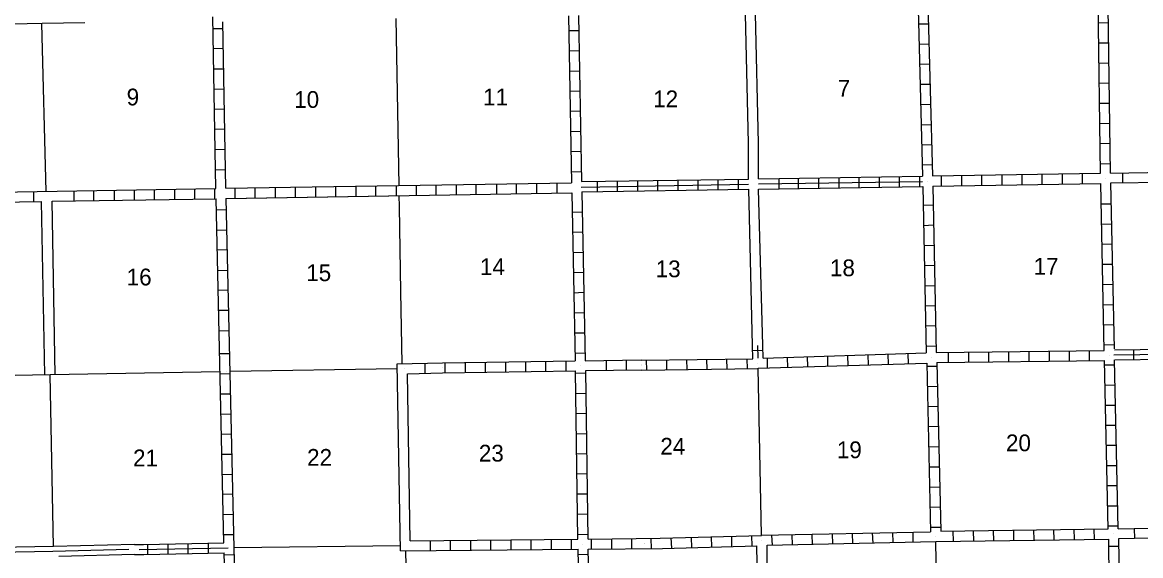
# Model space of a CAD drawing. Extents: x 1817418 to 2236108, y 15985408 to 16412015.
# Drawn here: x 1981149 to 2014462, y 16131359 to 16147249 of the extents above; entities that cross this region are included whole.
import ezdxf

# ---------------------------------------------------------------- set-up
doc = ezdxf.new("R2010")
doc.units = 0
for name, color, linetype in [('L10', 7, 'Continuous'), ('L11', 7, 'Continuous'), ('L13', 7, 'Continuous'), ('L14', 7, 'Continuous'), ('L8', 7, 'Continuous')]:
    doc.layers.add(name, color=color, linetype=linetype)

msp = doc.modelspace()

# ---------------------------------------------------------------- linework, layer by layer
at = {"layer": 'L10'}
for points in [[(1984493, 16131689), (1982074, 16131629)], [(1984492, 16131388), (1982234, 16131338)]]:
    msp.add_lwpolyline(points, dxfattribs=at)
at = {"layer": 'L11'}
for p, q in [((1983011, 16147231), (1981738, 16147220)), ((2002895, 16137623), (2002788, 16142278)), ((2003206, 16137623), (2003079, 16142283)), ((1982129, 16136750), (1982033, 16141919)), ((1981823, 16136744), (1981722, 16141908)), ((1992411, 16131498), (1992314, 16137072)), ((1992706, 16131802), (1992619, 16136778)), ((1982074, 16131631), (1976389, 16131527)), ((2003074, 16128988), (2003031, 16131654)), ((2003375, 16128993), (2003332, 16131670))]:
    msp.add_line(p, q, dxfattribs=at)
for points in [[(2002783, 16142579), (2002783, 16143645), (2002688, 16147495)], [(2003079, 16142584), (2003079, 16143645), (2002989, 16147500)]]:
    msp.add_lwpolyline(points, dxfattribs=at)
at = {"layer": 'L13'}
for p, q in [((1992371, 16142383), (1992282, 16147368)), ((1981859, 16142209), (1981732, 16147220)), ((1992382, 16141750), (1992371, 16142093)), ((1992426, 16139229), (1992382, 16141750)), ((1992464, 16137076), (1992426, 16139226)), ((1992313, 16136926), (1987340, 16136845)), ((2003170, 16131968), (2003070, 16136940)), ((1981979, 16136747), (1971717, 16136575)), ((1987039, 16136834), (1981979, 16136747)), ((1982074, 16131629), (1981979, 16136747)), ((1992409, 16131648), (1987463, 16131593)), ((2008396, 16129104), (2008364, 16131776)), ((1992630, 16128745), (1992571, 16131500))]:
    msp.add_line(p, q, dxfattribs=at)
at = {"layer": 'L8'}
for p, q in [((2007831, 16147642), (2007963, 16142663)), ((2008121, 16147801), (2008264, 16142679)), ((2013264, 16142753), (2013196, 16147859)), ((2013565, 16142758), (2013495, 16147711)), ((1997414, 16147442), (1997509, 16142468)), ((1997715, 16147452), (1997804, 16142505)), ((1981738, 16147220), (1976606, 16147104)), ((1986833, 16147062), (1987134, 16147067)), ((1997424, 16147004), (1997725, 16147009)), ((2007841, 16147204), (2008137, 16147209)), ((2013507, 16147236), (2013206, 16147225)), ((2007857, 16146602), (2008158, 16146613)), ((2013512, 16146634), (2013216, 16146629)), ((1986838, 16146470), (1987139, 16146476)), ((1997429, 16146402), (1997730, 16146412)), ((2007873, 16146000), (2008174, 16146011)), ((2013522, 16146037), (2013221, 16146027)), ((1986849, 16145863), (1987150, 16145868)), ((1997440, 16145794), (1997741, 16145805)), ((1986864, 16145261), (1987165, 16145272)), ((2007889, 16145404), (2008190, 16145409)), ((2013533, 16145435), (2013232, 16145425)), ((1997456, 16145203), (1997757, 16145208)), ((1986875, 16144659), (1987171, 16144670)), ((1997466, 16144601), (1997762, 16144612)), ((2007905, 16144802), (2008206, 16144812)), ((2013538, 16144833), (2013237, 16144828)), ((1986880, 16144068), (1987181, 16144078)), ((1997472, 16143994), (1997773, 16144004)), ((2007920, 16144200), (2008221, 16144210)), ((2013549, 16144237), (2013248, 16144226)), ((2007942, 16143603), (2008237, 16143608)), ((2013549, 16143635), (2013248, 16143630)), ((1986891, 16143461), (1987192, 16143471)), ((1997488, 16143403), (1997788, 16143413)), ((2007947, 16143001), (2008248, 16143012)), ((2013554, 16143038), (2013258, 16143028)), ((1986896, 16142859), (1987197, 16142869)), ((1997498, 16142795), (1997799, 16142801)), ((2003079, 16142584), (2007963, 16142663)), ((2003691, 16142294), (2003691, 16142595)), ((2004272, 16142304), (2004272, 16142600)), ((2004879, 16142310), (2004879, 16142611)), ((2005481, 16142320), (2005481, 16142621)), ((2006073, 16142325), (2006073, 16142626)), ((2006680, 16142336), (2006680, 16142637)), ((2007282, 16142352), (2007282, 16142653)), ((2007884, 16142362), (2007884, 16142663)), ((2008264, 16142679), (2013264, 16142753)), ((2008522, 16142679), (2008522, 16142378)), ((2009124, 16142684), (2009124, 16142383)), ((2009721, 16142695), (2009721, 16142394)), ((2010323, 16142700), (2010323, 16142405)), ((2010925, 16142711), (2010925, 16142410)), ((2011521, 16142721), (2011521, 16142420)), ((2012123, 16142737), (2012123, 16142436)), ((2012720, 16142743), (2012720, 16142442)), ((2013412, 16142600), (2013412, 16142600)), ((2013565, 16142758), (2018723, 16142843)), ((2013924, 16142758), (2013924, 16142463)), ((1976532, 16142125), (1986917, 16142294)), ((1983892, 16141951), (1983892, 16142251)), ((1984489, 16141961), (1984489, 16142262)), ((1985090, 16141961), (1985090, 16142262)), ((1985692, 16141977), (1985692, 16142278)), ((1986289, 16141988), (1986289, 16142283)), ((1986880, 16141993), (1986880, 16142294)), ((1987213, 16142304), (1997509, 16142468)), ((1987487, 16142009), (1987487, 16142310)), ((1988089, 16142019), (1988089, 16142320)), ((1988691, 16142019), (1988691, 16142320)), ((1989283, 16142030), (1989283, 16142325)), ((1989890, 16142046), (1989890, 16142347)), ((1990492, 16142051), (1990492, 16142352)), ((1991088, 16142061), (1991088, 16142362)), ((1991680, 16142067), (1991680, 16142368)), ((1992292, 16142088), (1992292, 16142383)), ((1992889, 16142093), (1992889, 16142394)), ((1993480, 16142109), (1993480, 16142410)), ((1994082, 16142119), (1994082, 16142420)), ((1994663, 16142125), (1994663, 16142426)), ((1995281, 16142146), (1995281, 16142442)), ((1995872, 16142151), (1995872, 16142452)), ((1996474, 16142151), (1996474, 16142452)), ((1997081, 16142167), (1997081, 16142468)), ((1997799, 16142336), (2002783, 16142426)), ((1997804, 16142505), (2002783, 16142579)), ((1997815, 16142204), (2002788, 16142278)), ((1998279, 16142209), (1998279, 16142510)), ((1998881, 16142220), (1998881, 16142521)), ((1999483, 16142236), (1999483, 16142537)), ((2000080, 16142236), (2000080, 16142537)), ((2000682, 16142246), (2000682, 16142542)), ((2001284, 16142251), (2001284, 16142552)), ((2001875, 16142267), (2001875, 16142568)), ((2002482, 16142278), (2002482, 16142579)), ((2003079, 16142436), (2007963, 16142510)), ((2003079, 16142283), (2007973, 16142362)), ((2007973, 16142362), (2008074, 16137404)), ((2008116, 16142521), (2008116, 16142521)), ((2008274, 16142368), (2013274, 16142452)), ((2008274, 16142368), (2008375, 16137410)), ((2013375, 16137468), (2013274, 16142452)), ((2013570, 16142463), (2018723, 16142542)), ((2013681, 16137521), (2013570, 16142463)), ((1981490, 16141908), (1981490, 16142209)), ((1982033, 16141919), (1986923, 16141993)), ((1982688, 16141929), (1982688, 16142225)), ((1983279, 16141935), (1983279, 16142236)), ((1987208, 16142003), (1997514, 16142167)), ((1987223, 16142003), (1997514, 16142167)), ((1997514, 16142167), (1997614, 16137162)), ((1997815, 16142204), (1997915, 16137167)), ((1976542, 16141829), (1981722, 16141908)), ((1986933, 16141660), (1987234, 16141671)), ((1997514, 16141591), (1997815, 16141602)), ((2007979, 16141803), (2008280, 16141813)), ((2013580, 16141834), (2013280, 16141829)), ((1986949, 16141058), (1987250, 16141069)), ((1997530, 16141000), (1997831, 16141011)), ((2007989, 16141201), (2008290, 16141211)), ((2013596, 16141238), (2013295, 16141227)), ((2008005, 16140604), (2008306, 16140609)), ((2013607, 16140636), (2013306, 16140625)), ((1986954, 16140467), (1987255, 16140477)), ((1997546, 16140393), (1997847, 16140403)), ((2008021, 16140002), (2008322, 16140013)), ((2013623, 16140034), (2013322, 16140029)), ((1986965, 16139860), (1987266, 16139870)), ((1997556, 16139796), (1997857, 16139802)), ((1986981, 16139268), (1987282, 16139279)), ((2008031, 16139400), (2008332, 16139411)), ((2013633, 16139437), (2013332, 16139427)), ((1997567, 16139194), (1997862, 16139205)), ((1986996, 16138672), (1987297, 16138677)), ((1997583, 16138592), (1997884, 16138603)), ((2008047, 16138804), (2008348, 16138809)), ((2013649, 16138835), (2013348, 16138825)), ((1987012, 16138059), (1987313, 16138070)), ((1997598, 16137996), (1997899, 16138001)), ((2008058, 16138202), (2008353, 16138212)), ((2013665, 16138233), (2013364, 16138228)), ((2002905, 16137225), (2002895, 16137623)), ((2003066, 16137242), (2003056, 16137619)), ((2003216, 16137246), (2003206, 16137623)), ((2008074, 16137600), (2008375, 16137610)), ((2013670, 16137637), (2013375, 16137626)), ((1987033, 16137378), (1987329, 16137383)), ((1997614, 16137394), (1997915, 16137404)), ((2003210, 16137467), (2002899, 16137458)), ((2003216, 16137246), (2008074, 16137404)), ((2003929, 16137262), (2003939, 16136961)), ((2004531, 16137288), (2004541, 16136987)), ((2005133, 16137304), (2005138, 16137003)), ((2005729, 16137320), (2005740, 16137019)), ((2006331, 16137346), (2006342, 16137045)), ((2006933, 16137362), (2006938, 16137061)), ((2007530, 16137378), (2007540, 16137077)), ((2008232, 16137251), (2008232, 16137251)), ((2008375, 16137410), (2013375, 16137468)), ((2008728, 16137410), (2008728, 16137109)), ((2009330, 16137420), (2009330, 16137119)), ((2009932, 16137426), (2009932, 16137130)), ((2010529, 16137436), (2010529, 16137135)), ((2011131, 16137441), (2011131, 16137146)), ((2011733, 16137452), (2011733, 16137151)), ((2012329, 16137462), (2012329, 16137162)), ((2012931, 16137468), (2012931, 16137167)), ((2013533, 16137325), (2013533, 16137325)), ((2018871, 16137394), (2013665, 16137336)), ((2018871, 16137542), (2013681, 16137484)), ((2014262, 16137193), (2014262, 16137494)), ((1992314, 16137072), (1993665, 16137103)), ((1992524, 16136929), (1992524, 16136929)), ((1993142, 16137093), (1993142, 16136792)), ((1993665, 16137103), (1997614, 16137162)), ((1993665, 16136950), (1993665, 16136950)), ((1993739, 16137103), (1993739, 16136802)), ((1994341, 16137109), (1994341, 16136813)), ((1994937, 16137119), (1994937, 16136818)), ((1995539, 16137135), (1995539, 16136834)), ((1996141, 16137146), (1996141, 16136845)), ((1996738, 16137151), (1996738, 16136850)), ((1997340, 16137162), (1997340, 16136861)), ((1997773, 16137019), (1997773, 16137019)), ((1997915, 16137167), (1999584, 16137193)), ((1998538, 16137177), (1998538, 16136876)), ((1999140, 16137188), (1999140, 16136887)), ((1999584, 16137045), (1999584, 16137045)), ((1999589, 16137188), (2002905, 16137225)), ((1999589, 16137035), (1999589, 16137035)), ((1999589, 16136887), (2003070, 16136937)), ((1999731, 16137188), (1999742, 16136887)), ((2000333, 16137193), (2000339, 16136892)), ((2000930, 16137204), (2000941, 16136903)), ((2001532, 16137209), (2001537, 16136908)), ((2002128, 16137220), (2002139, 16136919)), ((2002730, 16137225), (2002741, 16136929)), ((2003063, 16137088), (2003063, 16137088)), ((2003070, 16136940), (2008089, 16137093)), ((2003332, 16137246), (2003338, 16136945)), ((2008089, 16137093), (2008206, 16132072)), ((2008089, 16137003), (2008390, 16137008)), ((2008390, 16137109), (2013390, 16137177)), ((2008390, 16137109), (2008507, 16132087)), ((2013496, 16132161), (2013390, 16137177)), ((2013691, 16137035), (2013390, 16137030)), ((2013797, 16132161), (2013681, 16137193)), ((2018871, 16137246), (2013691, 16137188)), ((1987039, 16136776), (1987340, 16136787)), ((1987234, 16136850), (1987234, 16136850)), ((1992619, 16136778), (1993665, 16136802)), ((1993665, 16136802), (1997625, 16136861)), ((1997699, 16131850), (1997625, 16136861)), ((1997625, 16136792), (1997920, 16136802)), ((1997931, 16136871), (1999584, 16136892)), ((1998000, 16131850), (1997931, 16136871)), ((2008105, 16136401), (2008406, 16136412)), ((2013707, 16136438), (2013406, 16136428)), ((1987055, 16136179), (1987355, 16136185)), ((1997630, 16136195), (1997931, 16136201)), ((1987065, 16135578), (1987366, 16135588)), ((1997641, 16135593), (1997942, 16135604)), ((2008116, 16135805), (2008417, 16135810)), ((2013712, 16135836), (2013412, 16135836)), ((1987081, 16134976), (1987382, 16134986)), ((1997646, 16134991), (1997947, 16135002)), ((2008132, 16135203), (2008433, 16135213)), ((2013728, 16135234), (2013433, 16135234)), ((2008148, 16134601), (2008448, 16134611)), ((2013749, 16134638), (2013448, 16134638)), ((1987097, 16134379), (1987398, 16134384)), ((1997656, 16134395), (1997957, 16134400)), ((2008163, 16134004), (2008464, 16134009)), ((2013755, 16134036), (2013454, 16134036)), ((1987113, 16133777), (1987414, 16133788)), ((1997667, 16133793), (1997963, 16133803)), ((2008179, 16133402), (2008480, 16133413)), ((2013771, 16133434), (2013475, 16133434)), ((1987123, 16133186), (1987424, 16133196)), ((1997672, 16133196), (1997973, 16133201)), ((1987139, 16132584), (1987440, 16132594)), ((1997683, 16132594), (1997984, 16132605)), ((2008190, 16132800), (2008491, 16132811)), ((2013792, 16132837), (2013491, 16132837)), ((1987155, 16131987), (1987456, 16131992)), ((1997699, 16131992), (1998000, 16132003)), ((2000149, 16131876), (2003171, 16131954)), ((2002287, 16131633), (2002282, 16131934)), ((2002889, 16131654), (2002884, 16131950)), ((2003170, 16131968), (2008206, 16132072)), ((2003491, 16131670), (2003480, 16131971)), ((2004087, 16131676), (2004082, 16131977)), ((2004689, 16131691), (2004679, 16131992)), ((2005291, 16131713), (2005281, 16132008)), ((2005888, 16131718), (2005882, 16132019)), ((2006490, 16131734), (2006479, 16132035)), ((2007092, 16131755), (2007081, 16132050)), ((2007688, 16131760), (2007683, 16132061)), ((2008206, 16132204), (2008507, 16132209)), ((2008364, 16131929), (2008364, 16131929)), ((2008507, 16132087), (2013496, 16132161)), ((2008887, 16131786), (2008881, 16132087)), ((2009489, 16131792), (2009483, 16132093)), ((2010091, 16131802), (2010080, 16132103)), ((2010687, 16131813), (2010682, 16132109)), ((2011289, 16131829), (2011278, 16132130)), ((2011891, 16131834), (2011880, 16132135)), ((2012488, 16131845), (2012482, 16132145)), ((2013089, 16131850), (2013079, 16132151)), ((2013797, 16132235), (2013496, 16132235)), ((2013654, 16132008), (2013654, 16132008)), ((2013797, 16132161), (2016321, 16132209)), ((2014288, 16131871), (2014283, 16132167)), ((1984493, 16131689), (1984758, 16131695)), ((1984631, 16131544), (1987282, 16131596)), ((1984758, 16131695), (1987155, 16131744)), ((1984879, 16131702), (1984879, 16131401)), ((1985481, 16131713), (1985481, 16131412)), ((1986083, 16131718), (1986083, 16131417)), ((1986680, 16131734), (1986680, 16131438)), ((1987282, 16131596), (1987282, 16131596)), ((1992706, 16131802), (1997699, 16131850)), ((1993306, 16131512), (1993306, 16131813)), ((1993908, 16131512), (1993908, 16131813)), ((1994504, 16131517), (1994504, 16131818)), ((1995106, 16131528), (1995106, 16131829)), ((1995708, 16131533), (1995708, 16131829)), ((1996305, 16131533), (1996305, 16131834)), ((1996907, 16131544), (1996907, 16131845)), ((1997509, 16131554), (1997509, 16131850)), ((1997847, 16131702), (1997847, 16131702)), ((1998000, 16131850), (2000149, 16131876)), ((1998105, 16131554), (1998105, 16131850)), ((1998707, 16131559), (1998707, 16131860)), ((1999304, 16131570), (1999304, 16131871)), ((1999673, 16131728), (1999673, 16131728)), ((1999673, 16131713), (1999673, 16131713)), ((1999890, 16131570), (1999879, 16131871)), ((2000222, 16131575), (2003031, 16131654)), ((2000492, 16131586), (2000481, 16131887)), ((2001088, 16131602), (2001083, 16131903)), ((2001690, 16131617), (2001680, 16131918)), ((2003174, 16131813), (2003174, 16131813)), ((2003332, 16131670), (2008364, 16131776)), ((2008364, 16131776), (2013512, 16131850)), ((2013554, 16128893), (2013512, 16131850)), ((2013813, 16131633), (2013512, 16131633)), ((2013813, 16131871), (2016178, 16131913)), ((2013855, 16128893), (2013813, 16131871)), ((1982055, 16131485), (1976732, 16131385)), ((1984492, 16131388), (1984768, 16131394)), ((1984631, 16131544), (1984631, 16131544)), ((1984768, 16131394), (1987165, 16131443)), ((1987165, 16131380), (1987466, 16131396)), ((1992411, 16131498), (1997704, 16131554)), ((1997788, 16128053), (1997704, 16131554)), ((1997704, 16131396), (1998005, 16131401)), ((1998005, 16131554), (2000222, 16131575)), ((1998021, 16130736), (1998005, 16131554))]:
    msp.add_line(p, q, dxfattribs=at)
for points in [[(1986917, 16142294), (1986819, 16147412)], [(1987213, 16142304), (1987123, 16147262)], [(1987155, 16131744), (1986923, 16141993)], [(1987459, 16131593), (1987223, 16142003)], [(1987487, 16130408), (1987463, 16131593)], [(1984325, 16131544), (1982055, 16131485)], [(1987192, 16130403), (1987165, 16131443)]]:
    msp.add_lwpolyline(points, dxfattribs=at)

# ---------------------------------------------------------------- texts
at = {"layer": 'L14'}
for s, p in [('9', (1984256, 16144775)), ('11', (1994874, 16144775)), ('7', (2005439, 16145034)), ('10', (1989246, 16144701)), ('12', (1999940, 16144719)), ('16', (1984256, 16139411)), ('15', (1989605, 16139538)), ('14', (1994779, 16139717)), ('13', (2000016, 16139654)), ('18', (2005207, 16139685)), ('17', (2011273, 16139728)), ('20', (2010450, 16134469)), ('23', (1994747, 16134162)), ('24', (2000154, 16134368)), ('19', (2005413, 16134263)), ('21', (1984446, 16134020)), ('22', (1989631, 16134036))]:
    msp.add_text(s, height=500, rotation=360, dxfattribs=at).set_placement(p)

doc.saveas('drawing.dxf')
